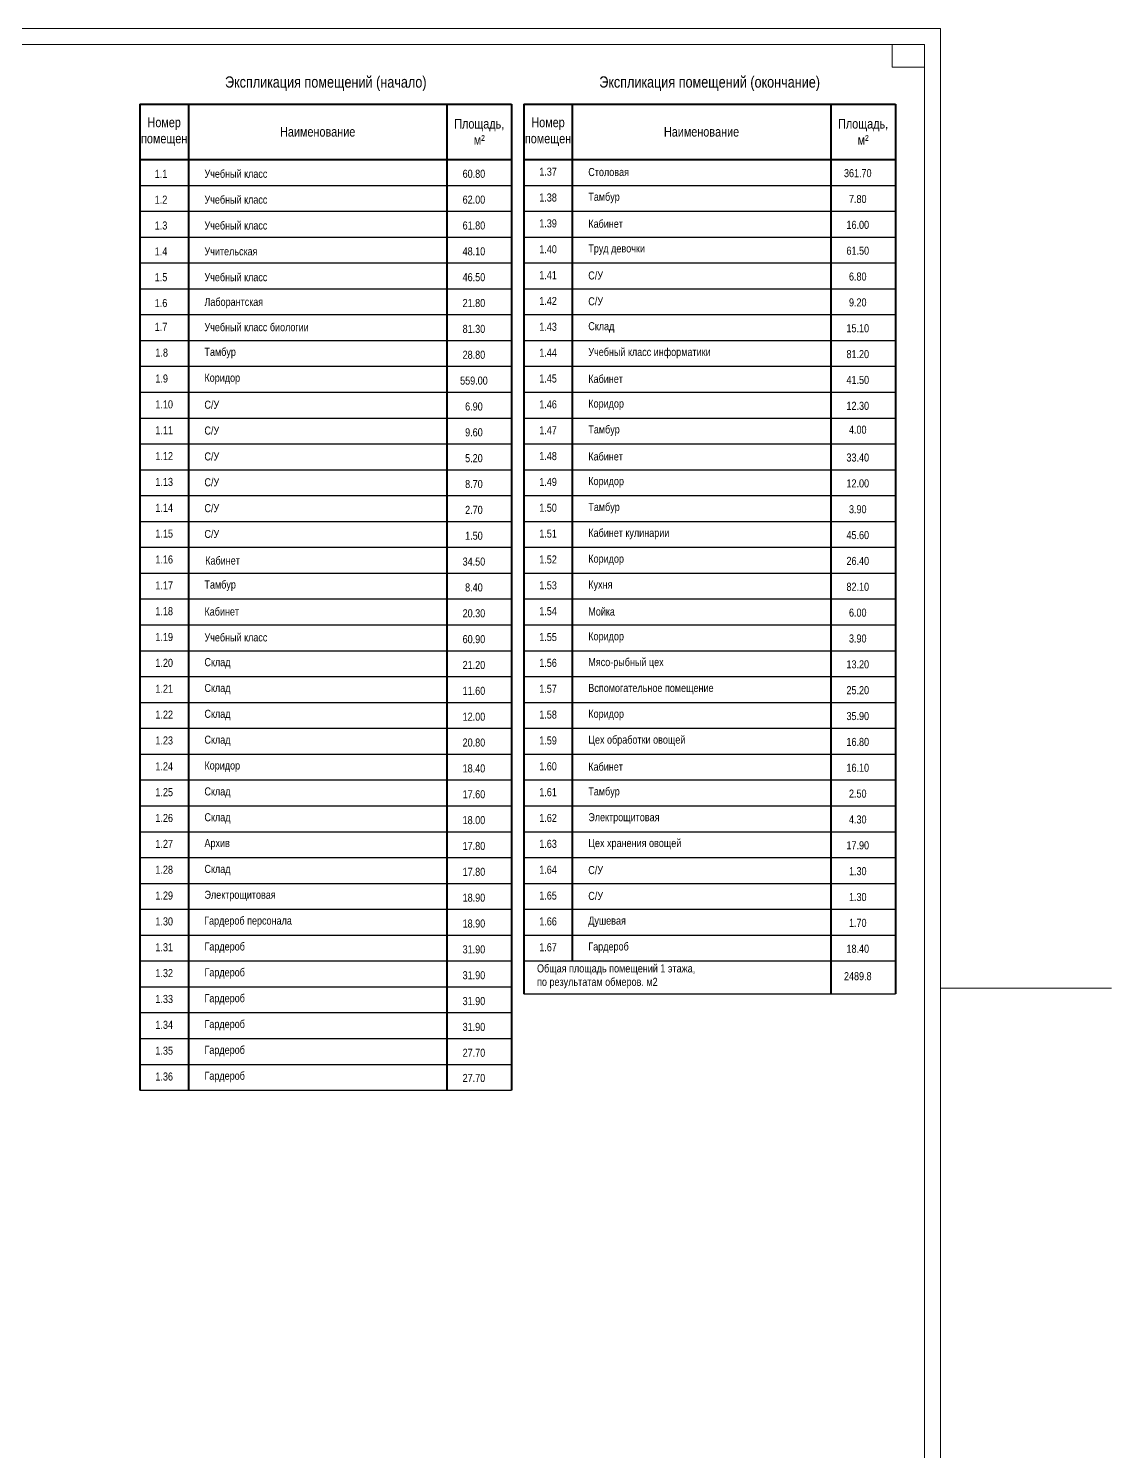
# Model space of a CAD drawing. Header units: millimetres. Extents: x 1982 to 10001982, y -1005230 to 4320529.
# Drawn here: x 2298470 to 2331984, y 1276120 to 1320156 of the extents above; entities that cross this region are included whole.
import ezdxf

# ---------------------------------------------------------------- set-up
doc = ezdxf.new("R2010")
doc.units = ezdxf.units.MM
doc.layers.add('Level 50', color=7, linetype='Continuous', lineweight=0)
doc.layers.add('размеры оси', color=163, linetype='Continuous')
doc.styles.add('_ТАБЛИЧНЫЙ(1-100)', font='arial.ttf', dxfattribs={"width": 0.8, "height": 300})
doc.styles.add('_ТЕКСТОВЫЙ', font='arial.ttf', dxfattribs={"width": 0.8})

# ---------------------------------------------------------------- blocks, each defined once
blk = doc.blocks.new('*U49')
at = {"color": 7, "linetype": 'Continuous', "lineweight": 0}
blk.add_line((68.362, 0), (63.075, 0), dxfattribs=at)
at = {"color": 7, "linetype": 'Continuous', "lineweight": 0, "flags": 128}
blk.add_lwpolyline([(63.075, 29.7), (63.075, -29.7), (-63.075, -29.7), (-63.075, 29.7), (63.075, 29.7)], close=True, dxfattribs=at)
at = {"layer": 'Level 50', "color": 7, "linetype": 'Continuous', "lineweight": 13}
for p, q in [((62.575, 29.2), (-61.075, 29.2)), ((61.575, 29.2), (61.575, 28.5)), ((62.575, 29.2), (62.575, -29.2)), ((61.575, 28.5), (62.575, 28.5))]:
    blk.add_line(p, q, dxfattribs=at)

msp = doc.modelspace()

# ---------------------------------------------------------------- linework, layer by layer
at = {"color": 0, "linetype": 'ByBlock', "lineweight": 40}
for p, q in [((2301920.004, 1317813.859), (2313420.004, 1317813.859)), ((2301920.004, 1317813.859), (2301920.004, 1287301.432)), ((2303420.004, 1317813.859), (2303420.004, 1287301.432)), ((2311420.004, 1317813.859), (2311420.004, 1287301.432)), ((2313420.004, 1317813.859), (2313420.004, 1287301.432)), ((2313797.796, 1317813.859), (2325297.796, 1317813.859)), ((2313797.796, 1317813.859), (2313797.796, 1290285.47)), ((2315297.796, 1317813.859), (2315297.796, 1291301.432)), ((2323297.796, 1317813.859), (2323297.796, 1290285.47)), ((2325297.796, 1317813.859), (2325297.796, 1290285.47)), ((2301920.004, 1316101.432), (2313420.004, 1316101.432)), ((2313797.796, 1316101.432), (2325297.796, 1316101.432))]:
    msp.add_line(p, q, dxfattribs=at)
at = {"color": 0, "linetype": 'ByBlock', "lineweight": -2}
for p, q in [((2301920.004, 1315301.432), (2313420.004, 1315301.432)), ((2313797.796, 1315301.432), (2325297.796, 1315301.432)), ((2301920.004, 1314501.432), (2313420.004, 1314501.432)), ((2313797.796, 1314501.432), (2325297.796, 1314501.432)), ((2301920.004, 1313701.432), (2313420.004, 1313701.432)), ((2313797.796, 1313701.432), (2325297.796, 1313701.432)), ((2301920.004, 1312901.432), (2313420.004, 1312901.432)), ((2313797.796, 1312901.432), (2325297.796, 1312901.432)), ((2301920.004, 1312101.432), (2313420.004, 1312101.432)), ((2313797.796, 1312101.432), (2325297.796, 1312101.432)), ((2301920.004, 1311301.432), (2313420.004, 1311301.432)), ((2313797.796, 1311301.432), (2325297.796, 1311301.432)), ((2301920.004, 1310501.432), (2313420.004, 1310501.432)), ((2313797.796, 1310501.432), (2325297.796, 1310501.432)), ((2301920.004, 1309701.432), (2313420.004, 1309701.432)), ((2313797.796, 1309701.432), (2325297.796, 1309701.432)), ((2301920.004, 1308901.432), (2313420.004, 1308901.432)), ((2313797.796, 1308901.432), (2325297.796, 1308901.432)), ((2301920.004, 1308101.432), (2313420.004, 1308101.432)), ((2313797.796, 1308101.432), (2325297.796, 1308101.432)), ((2301920.004, 1307301.432), (2313420.004, 1307301.432)), ((2313797.796, 1307301.432), (2325297.796, 1307301.432)), ((2301920.004, 1306501.432), (2313420.004, 1306501.432)), ((2313797.796, 1306501.432), (2325297.796, 1306501.432)), ((2301920.004, 1305701.432), (2313420.004, 1305701.432)), ((2313797.796, 1305701.432), (2325297.796, 1305701.432)), ((2301920.004, 1304901.432), (2313420.004, 1304901.432)), ((2313797.796, 1304901.432), (2325297.796, 1304901.432)), ((2301920.004, 1304101.432), (2313420.004, 1304101.432)), ((2313797.796, 1304101.432), (2325297.796, 1304101.432)), ((2301920.004, 1303301.432), (2313420.004, 1303301.432)), ((2313797.796, 1303301.432), (2325297.796, 1303301.432)), ((2301920.004, 1302501.432), (2313420.004, 1302501.432)), ((2313797.796, 1302501.432), (2325297.796, 1302501.432)), ((2301920.004, 1301701.432), (2313420.004, 1301701.432)), ((2313797.796, 1301701.432), (2325297.796, 1301701.432)), ((2301920.004, 1300901.432), (2313420.004, 1300901.432)), ((2313797.796, 1300901.432), (2325297.796, 1300901.432)), ((2301920.004, 1300101.432), (2313420.004, 1300101.432)), ((2313797.796, 1300101.432), (2325297.796, 1300101.432)), ((2301920.004, 1299301.432), (2313420.004, 1299301.432)), ((2313797.796, 1299301.432), (2325297.796, 1299301.432)), ((2301920.004, 1298501.432), (2313420.004, 1298501.432)), ((2313797.796, 1298501.432), (2325297.796, 1298501.432)), ((2301920.004, 1297701.432), (2313420.004, 1297701.432)), ((2313797.796, 1297701.432), (2325297.796, 1297701.432)), ((2301920.004, 1296901.432), (2313420.004, 1296901.432)), ((2313797.796, 1296901.432), (2325297.796, 1296901.432)), ((2301920.004, 1296101.432), (2313420.004, 1296101.432)), ((2313797.796, 1296101.432), (2325297.796, 1296101.432)), ((2301920.004, 1295301.432), (2313420.004, 1295301.432)), ((2313797.796, 1295301.432), (2325297.796, 1295301.432)), ((2301920.004, 1294501.432), (2313420.004, 1294501.432)), ((2313797.796, 1294501.432), (2325297.796, 1294501.432)), ((2301920.004, 1293701.432), (2313420.004, 1293701.432)), ((2313797.796, 1293701.432), (2325297.796, 1293701.432)), ((2301920.004, 1292901.432), (2313420.004, 1292901.432)), ((2313797.796, 1292901.432), (2325297.796, 1292901.432)), ((2301920.004, 1292101.432), (2313420.004, 1292101.432)), ((2313797.796, 1292101.432), (2325297.796, 1292101.432)), ((2301920.004, 1291301.432), (2313420.004, 1291301.432)), ((2313797.796, 1291301.432), (2325297.796, 1291301.432)), ((2301920.004, 1290501.432), (2313420.004, 1290501.432)), ((2301920.004, 1289701.432), (2313420.004, 1289701.432)), ((2301920.004, 1288901.432), (2313420.004, 1288901.432)), ((2301920.004, 1288101.432), (2313420.004, 1288101.432))]:
    msp.add_line(p, q, dxfattribs=at)
at = {"layer": 'размеры оси', "color": 7, "lineweight": 30}
for p, q in [((2313797.796, 1290285.47), (2325297.796, 1290285.47)), ((2301920.004, 1287301.432), (2313420.004, 1287301.432))]:
    msp.add_line(p, q, dxfattribs=at)

# ---------------------------------------------------------------- block references
at = {"layer": 'Level 50', "color": 7, "linetype": 'Continuous', "lineweight": 13, "xscale": 1000, "yscale": 1000, "zscale": 1000}
msp.add_blockref('*U49', (2263621.875, 1290456.185), dxfattribs=at)

# ---------------------------------------------------------------- texts
at = {"color": 0, "linetype": 'ByBlock', "lineweight": -2, "attachment_point": 5}
for s, insert, char_height, width, style in [('Экспликация помещений (начало)', (2307670.004, 1318447.192), 350, 10900, '_ТЕКСТОВЫЙ'), ('Экспликация помещений (окончание)', (2319547.796, 1318447.192), 350, 10900, '_ТЕКСТОВЫЙ'), ('Номер помещен', (2302670.004, 1316957.645), 300, 1300, '_ТАБЛИЧНЫЙ(1-100)'), ('Площадь, м²', (2312420.004, 1316957.645), 300, 1800, '_ТАБЛИЧНЫЙ(1-100)'), ('Номер помещен', (2314547.796, 1316957.645), 300, 1300, '_ТАБЛИЧНЫЙ(1-100)'), ('Площадь, м²', (2324297.796, 1316957.645), 300, 1800, '_ТАБЛИЧНЫЙ(1-100)'), ('Наименование', (2307420.004, 1316957.645), 300, 7800, '_ТАБЛИЧНЫЙ(1-100)'), ('Наименование', (2319297.796, 1316957.645), 300, 7800, '_ТАБЛИЧНЫЙ(1-100)'), ('\\pxql;Учебный класс', (2310338.621, 1315657.891), 250, 12845.89456, '_ТАБЛИЧНЫЙ(1-100)'), ('\\pxql;1.37', (2318176.075, 1315723.204), 250, 7800, '_ТАБЛИЧНЫЙ(1-100)'), ('\\pxql;Столовая', (2322216.413, 1315711.748), 250, 12845.89456, '_ТАБЛИЧНЫЙ(1-100)'), ('361.70', (2324131.72, 1315677.883), 250, 7800, '_ТАБЛИЧНЫЙ(1-100)'), ('1.1', (2302572.361, 1315657.891), 250, 7800, '_ТАБЛИЧНЫЙ(1-100)'), ('60.80', (2312253.928, 1315657.891), 250, 7800, '_ТАБЛИЧНЫЙ(1-100)'), ('1.2', (2302572.361, 1314857.891), 250, 7800, '_ТАБЛИЧНЫЙ(1-100)'), ('\\pxql;Учебный класс', (2310338.621, 1314857.891), 250, 12845.89456, '_ТАБЛИЧНЫЙ(1-100)'), ('62.00', (2312253.928, 1314857.891), 250, 7800, '_ТАБЛИЧНЫЙ(1-100)'), ('\\pxql;1.38', (2318176.075, 1314923.204), 250, 7800, '_ТАБЛИЧНЫЙ(1-100)'), ('\\pxql;Тамбур', (2322216.413, 1314911.748), 250, 12845.89456, '_ТАБЛИЧНЫЙ(1-100)'), ('7.80', (2324131.72, 1314877.883), 250, 7800, '_ТАБЛИЧНЫЙ(1-100)'), ('1.3', (2302572.361, 1314057.891), 250, 7800, '_ТАБЛИЧНЫЙ(1-100)'), ('\\pxql;Учебный класс', (2310338.621, 1314057.891), 250, 12845.89456, '_ТАБЛИЧНЫЙ(1-100)'), ('61.80', (2312253.928, 1314057.891), 250, 7800, '_ТАБЛИЧНЫЙ(1-100)'), ('\\pxql;1.39', (2318176.075, 1314123.204), 250, 7800, '_ТАБЛИЧНЫЙ(1-100)'), ('\\pxql;Кабинет', (2322216.413, 1314111.748), 250, 12845.89456, '_ТАБЛИЧНЫЙ(1-100)'), ('16.00', (2324131.72, 1314077.883), 250, 7800, '_ТАБЛИЧНЫЙ(1-100)'), ('1.4', (2302572.361, 1313257.891), 250, 7800, '_ТАБЛИЧНЫЙ(1-100)'), ('\\pxql;Учительская', (2310338.621, 1313257.891), 250, 12845.89456, '_ТАБЛИЧНЫЙ(1-100)'), ('48.10', (2312253.928, 1313257.891), 250, 7800, '_ТАБЛИЧНЫЙ(1-100)'), ('\\pxql;1.40', (2318176.075, 1313323.204), 250, 7800, '_ТАБЛИЧНЫЙ(1-100)'), ('\\pxql;Труд девочки', (2322216.413, 1313311.748), 250, 12845.89456, '_ТАБЛИЧНЫЙ(1-100)'), ('61.50', (2324131.72, 1313277.883), 250, 7800, '_ТАБЛИЧНЫЙ(1-100)'), ('1.5', (2302572.361, 1312457.891), 250, 7800, '_ТАБЛИЧНЫЙ(1-100)'), ('\\pxql;Учебный класс', (2310338.621, 1312457.891), 250, 12845.89456, '_ТАБЛИЧНЫЙ(1-100)'), ('46.50', (2312253.928, 1312457.891), 250, 7800, '_ТАБЛИЧНЫЙ(1-100)'), ('\\pxql;1.41', (2318176.075, 1312523.204), 250, 7800, '_ТАБЛИЧНЫЙ(1-100)'), ('\\pxql;С/У', (2322216.413, 1312511.748), 250, 12845.89456, '_ТАБЛИЧНЫЙ(1-100)'), ('6.80', (2324131.72, 1312477.883), 250, 7800, '_ТАБЛИЧНЫЙ(1-100)'), ('\\pxql;Лаборантская', (2310338.621, 1311657.891), 250, 12845.89456, '_ТАБЛИЧНЫЙ(1-100)'), ('\\pxql;1.42', (2318176.075, 1311723.204), 250, 7800, '_ТАБЛИЧНЫЙ(1-100)'), ('\\pxql;С/У', (2322216.413, 1311711.748), 250, 12845.89456, '_ТАБЛИЧНЫЙ(1-100)'), ('1.6', (2302572.361, 1311657.891), 250, 7800, '_ТАБЛИЧНЫЙ(1-100)'), ('21.80', (2312253.928, 1311657.891), 250, 7800, '_ТАБЛИЧНЫЙ(1-100)'), ('9.20', (2324131.72, 1311677.883), 250, 7800, '_ТАБЛИЧНЫЙ(1-100)'), ('1.7', (2302572.361, 1310923.204), 250, 7800, '_ТАБЛИЧНЫЙ(1-100)'), ('\\pxql;Учебный класс биологии', (2310338.621, 1310911.748), 250, 12845.89456, '_ТАБЛИЧНЫЙ(1-100)'), ('81.30', (2312253.928, 1310857.891), 250, 7800, '_ТАБЛИЧНЫЙ(1-100)'), ('\\pxql;1.43', (2318176.075, 1310923.204), 250, 7800, '_ТАБЛИЧНЫЙ(1-100)'), ('\\pxql;Склад', (2322216.413, 1310907.73), 250, 12845.89456, '_ТАБЛИЧНЫЙ(1-100)'), ('15.10', (2324131.72, 1310877.883), 250, 7800, '_ТАБЛИЧНЫЙ(1-100)'), ('\\pxql;1.8', (2306298.282, 1310123.204), 250, 7800, '_ТАБЛИЧНЫЙ(1-100)'), ('\\pxql;Тамбур', (2310338.621, 1310111.748), 250, 12845.89456, '_ТАБЛИЧНЫЙ(1-100)'), ('28.80', (2312253.928, 1310057.891), 250, 7800, '_ТАБЛИЧНЫЙ(1-100)'), ('\\pxql;1.44', (2318176.075, 1310123.204), 250, 7800, '_ТАБЛИЧНЫЙ(1-100)'), ('\\pxql;Учебный класс информатики', (2322216.413, 1310107.73), 250, 12845.89456, '_ТАБЛИЧНЫЙ(1-100)'), ('81.20', (2324131.72, 1310077.883), 250, 7800, '_ТАБЛИЧНЫЙ(1-100)'), ('\\pxql;1.9', (2306298.282, 1309323.204), 250, 7800, '_ТАБЛИЧНЫЙ(1-100)'), ('\\pxql;Коридор', (2310338.621, 1309311.748), 250, 12845.89456, '_ТАБЛИЧНЫЙ(1-100)'), ('559.00', (2312253.928, 1309257.891), 250, 7800, '_ТАБЛИЧНЫЙ(1-100)'), ('\\pxql;1.45', (2318176.075, 1309323.204), 250, 7800, '_ТАБЛИЧНЫЙ(1-100)'), ('\\pxql;Кабинет', (2322216.413, 1309311.748), 250, 12845.89456, '_ТАБЛИЧНЫЙ(1-100)'), ('41.50', (2324131.72, 1309277.883), 250, 7800, '_ТАБЛИЧНЫЙ(1-100)'), ('\\pxql;1.10', (2306298.282, 1308523.204), 250, 7800, '_ТАБЛИЧНЫЙ(1-100)'), ('\\pxql;С/У', (2310338.621, 1308511.748), 250, 12845.89456, '_ТАБЛИЧНЫЙ(1-100)'), ('6.90', (2312253.928, 1308457.891), 250, 7800, '_ТАБЛИЧНЫЙ(1-100)'), ('\\pxql;1.46', (2318176.075, 1308523.204), 250, 7800, '_ТАБЛИЧНЫЙ(1-100)'), ('\\pxql;Коридор', (2322216.413, 1308511.748), 250, 12845.89456, '_ТАБЛИЧНЫЙ(1-100)'), ('12.30', (2324131.72, 1308477.883), 250, 7800, '_ТАБЛИЧНЫЙ(1-100)'), ('\\pxql;Тамбур', (2322216.413, 1307711.748), 250, 12845.89456, '_ТАБЛИЧНЫЙ(1-100)'), ('4.00', (2324131.72, 1307738.603), 250, 7800, '_ТАБЛИЧНЫЙ(1-100)'), ('\\pxql;1.11', (2306298.282, 1307723.204), 250, 7800, '_ТАБЛИЧНЫЙ(1-100)'), ('\\pxql;С/У', (2310338.621, 1307711.748), 250, 12845.89456, '_ТАБЛИЧНЫЙ(1-100)'), ('9.60', (2312253.928, 1307657.891), 250, 7800, '_ТАБЛИЧНЫЙ(1-100)'), ('\\pxql;1.47', (2318176.075, 1307723.204), 250, 7800, '_ТАБЛИЧНЫЙ(1-100)'), ('\\pxql;1.12', (2306298.282, 1306923.204), 250, 7800, '_ТАБЛИЧНЫЙ(1-100)'), ('\\pxql;С/У', (2310338.621, 1306911.748), 250, 12845.89456, '_ТАБЛИЧНЫЙ(1-100)'), ('5.20', (2312253.928, 1306857.891), 250, 7800, '_ТАБЛИЧНЫЙ(1-100)'), ('\\pxql;1.48', (2318176.075, 1306923.204), 250, 7800, '_ТАБЛИЧНЫЙ(1-100)'), ('\\pxql;Кабинет', (2322216.413, 1306911.748), 250, 12845.89456, '_ТАБЛИЧНЫЙ(1-100)'), ('33.40', (2324131.72, 1306877.883), 250, 7800, '_ТАБЛИЧНЫЙ(1-100)'), ('\\pxql;1.13', (2306298.282, 1306123.204), 250, 7800, '_ТАБЛИЧНЫЙ(1-100)'), ('\\pxql;С/У', (2310338.621, 1306111.748), 250, 12845.89456, '_ТАБЛИЧНЫЙ(1-100)'), ('8.70', (2312253.928, 1306057.891), 250, 7800, '_ТАБЛИЧНЫЙ(1-100)'), ('\\pxql;1.49', (2318176.075, 1306123.204), 250, 7800, '_ТАБЛИЧНЫЙ(1-100)'), ('\\pxql;Коридор', (2322216.413, 1306111.748), 250, 12845.89456, '_ТАБЛИЧНЫЙ(1-100)'), ('12.00', (2324131.72, 1306077.883), 250, 7800, '_ТАБЛИЧНЫЙ(1-100)'), ('\\pxql;1.14', (2306298.282, 1305323.204), 250, 7800, '_ТАБЛИЧНЫЙ(1-100)'), ('\\pxql;С/У', (2310338.621, 1305311.748), 250, 12845.89456, '_ТАБЛИЧНЫЙ(1-100)'), ('2.70', (2312253.928, 1305257.891), 250, 7800, '_ТАБЛИЧНЫЙ(1-100)'), ('\\pxql;1.50', (2318176.075, 1305323.204), 250, 7800, '_ТАБЛИЧНЫЙ(1-100)'), ('\\pxql;Тамбур', (2322216.413, 1305311.748), 250, 12845.89456, '_ТАБЛИЧНЫЙ(1-100)'), ('3.90', (2324131.72, 1305277.883), 250, 7800, '_ТАБЛИЧНЫЙ(1-100)'), ('\\pxql;1.15', (2306298.282, 1304523.204), 250, 7800, '_ТАБЛИЧНЫЙ(1-100)'), ('\\pxql;С/У', (2310338.621, 1304511.748), 250, 12845.89456, '_ТАБЛИЧНЫЙ(1-100)'), ('1.50', (2312253.928, 1304457.891), 250, 7800, '_ТАБЛИЧНЫЙ(1-100)'), ('\\pxql;1.51', (2318176.075, 1304523.204), 250, 7800, '_ТАБЛИЧНЫЙ(1-100)'), ('\\pxql;Кабинет кулинарии', (2322216.413, 1304511.748), 250, 12845.89456, '_ТАБЛИЧНЫЙ(1-100)'), ('45.60', (2324131.72, 1304477.883), 250, 7800, '_ТАБЛИЧНЫЙ(1-100)'), ('\\pxql;1.16', (2306298.282, 1303723.204), 250, 7800, '_ТАБЛИЧНЫЙ(1-100)'), ('\\H1x;\\W0.8;Кабинет', (2304476.196, 1303689.786), 250, 12845.89456, '_ТАБЛИЧНЫЙ(1-100)'), ('34.50', (2312253.928, 1303657.891), 250, 7800, '_ТАБЛИЧНЫЙ(1-100)'), ('\\pxql;1.52', (2318176.075, 1303723.204), 250, 7800, '_ТАБЛИЧНЫЙ(1-100)'), ('\\pxql;Коридор', (2322216.413, 1303711.748), 250, 12845.89456, '_ТАБЛИЧНЫЙ(1-100)'), ('26.40', (2324131.72, 1303677.883), 250, 7800, '_ТАБЛИЧНЫЙ(1-100)'), ('\\pxql;1.17', (2306298.282, 1302923.204), 250, 7800, '_ТАБЛИЧНЫЙ(1-100)'), ('\\pxql;Тамбур', (2310338.621, 1302911.748), 250, 12845.89456, '_ТАБЛИЧНЫЙ(1-100)'), ('\\pxql;1.53', (2318176.075, 1302923.204), 250, 7800, '_ТАБЛИЧНЫЙ(1-100)'), ('\\pxql;Кухня', (2322216.413, 1302911.748), 250, 12845.89456, '_ТАБЛИЧНЫЙ(1-100)'), ('8.40', (2312253.928, 1302857.891), 250, 7800, '_ТАБЛИЧНЫЙ(1-100)'), ('82.10', (2324131.72, 1302877.883), 250, 7800, '_ТАБЛИЧНЫЙ(1-100)'), ('\\pxql;1.18', (2306298.282, 1302123.204), 250, 7800, '_ТАБЛИЧНЫЙ(1-100)'), ('\\pxql;Кабинет', (2310338.621, 1302111.748), 250, 12845.89456, '_ТАБЛИЧНЫЙ(1-100)'), ('20.30', (2312253.928, 1302057.891), 250, 7800, '_ТАБЛИЧНЫЙ(1-100)'), ('\\pxql;1.54', (2318176.075, 1302123.204), 250, 7800, '_ТАБЛИЧНЫЙ(1-100)'), ('\\pxql;Мойка', (2322216.413, 1302111.748), 250, 12845.89456, '_ТАБЛИЧНЫЙ(1-100)'), ('6.00', (2324131.72, 1302077.883), 250, 7800, '_ТАБЛИЧНЫЙ(1-100)'), ('\\pxql;1.19', (2306298.282, 1301323.204), 250, 7800, '_ТАБЛИЧНЫЙ(1-100)'), ('\\pxql;Учебный класс', (2310338.621, 1301311.748), 250, 12845.89456, '_ТАБЛИЧНЫЙ(1-100)'), ('60.90', (2312253.928, 1301257.891), 250, 7800, '_ТАБЛИЧНЫЙ(1-100)'), ('\\pxql;1.55', (2318176.075, 1301323.204), 250, 7800, '_ТАБЛИЧНЫЙ(1-100)'), ('\\pxql;Коридор', (2322216.413, 1301311.748), 250, 12845.89456, '_ТАБЛИЧНЫЙ(1-100)'), ('3.90', (2324131.72, 1301277.883), 250, 7800, '_ТАБЛИЧНЫЙ(1-100)'), ('\\pxql;1.20', (2306298.282, 1300523.204), 250, 7800, '_ТАБЛИЧНЫЙ(1-100)'), ('\\pxql;Склад', (2310338.621, 1300511.748), 250, 12845.89456, '_ТАБЛИЧНЫЙ(1-100)'), ('21.20', (2312253.928, 1300457.891), 250, 7800, '_ТАБЛИЧНЫЙ(1-100)'), ('\\pxql;1.56', (2318176.075, 1300523.204), 250, 7800, '_ТАБЛИЧНЫЙ(1-100)'), ('\\pxql;Мясо-рыбный цех', (2322216.413, 1300511.748), 250, 12845.89456, '_ТАБЛИЧНЫЙ(1-100)'), ('13.20', (2324131.72, 1300477.883), 250, 7800, '_ТАБЛИЧНЫЙ(1-100)'), ('\\pxql;1.21', (2306298.282, 1299723.204), 250, 7800, '_ТАБЛИЧНЫЙ(1-100)'), ('\\pxql;Склад', (2310338.621, 1299711.748), 250, 12845.89456, '_ТАБЛИЧНЫЙ(1-100)'), ('11.60', (2312253.928, 1299657.891), 250, 7800, '_ТАБЛИЧНЫЙ(1-100)'), ('\\pxql;1.57', (2318176.075, 1299723.204), 250, 7800, '_ТАБЛИЧНЫЙ(1-100)'), ('\\pxql;Вспомогательное помещение', (2322216.413, 1299711.748), 250, 12845.89456, '_ТАБЛИЧНЫЙ(1-100)'), ('25.20', (2324131.72, 1299677.883), 250, 7800, '_ТАБЛИЧНЫЙ(1-100)'), ('\\pxql;Склад', (2310338.621, 1298911.748), 250, 12845.89456, '_ТАБЛИЧНЫЙ(1-100)'), ('\\pxql;Коридор', (2322216.413, 1298911.748), 250, 12845.89456, '_ТАБЛИЧНЫЙ(1-100)'), ('\\pxql;1.22', (2306298.282, 1298923.204), 250, 7800, '_ТАБЛИЧНЫЙ(1-100)'), ('12.00', (2312253.928, 1298857.891), 250, 7800, '_ТАБЛИЧНЫЙ(1-100)'), ('\\pxql;1.58', (2318176.075, 1298923.204), 250, 7800, '_ТАБЛИЧНЫЙ(1-100)'), ('35.90', (2324131.72, 1298877.883), 250, 7800, '_ТАБЛИЧНЫЙ(1-100)'), ('\\pxql;1.23', (2306298.282, 1298123.204), 250, 7800, '_ТАБЛИЧНЫЙ(1-100)'), ('\\pxql;Склад', (2310338.621, 1298111.748), 250, 12845.89456, '_ТАБЛИЧНЫЙ(1-100)'), ('20.80', (2312253.928, 1298057.891), 250, 7800, '_ТАБЛИЧНЫЙ(1-100)'), ('\\pxql;1.59', (2318176.075, 1298123.204), 250, 7800, '_ТАБЛИЧНЫЙ(1-100)'), ('\\pxql;Цех обработки овощей', (2322216.413, 1298111.748), 250, 12845.89456, '_ТАБЛИЧНЫЙ(1-100)'), ('16.80', (2324131.72, 1298077.883), 250, 7800, '_ТАБЛИЧНЫЙ(1-100)'), ('\\pxql;1.24', (2306298.282, 1297323.204), 250, 7800, '_ТАБЛИЧНЫЙ(1-100)'), ('\\pxql;Коридор', (2310338.621, 1297311.748), 250, 12845.89456, '_ТАБЛИЧНЫЙ(1-100)'), ('18.40', (2312253.928, 1297257.891), 250, 7800, '_ТАБЛИЧНЫЙ(1-100)'), ('\\pxql;1.60', (2318176.075, 1297323.204), 250, 7800, '_ТАБЛИЧНЫЙ(1-100)'), ('\\pxql;Кабинет', (2322216.413, 1297311.748), 250, 12845.89456, '_ТАБЛИЧНЫЙ(1-100)'), ('16.10', (2324131.72, 1297277.883), 250, 7800, '_ТАБЛИЧНЫЙ(1-100)'), ('\\pxql;1.25', (2306298.282, 1296523.204), 250, 7800, '_ТАБЛИЧНЫЙ(1-100)'), ('\\pxql;Склад', (2310338.621, 1296511.748), 250, 12845.89456, '_ТАБЛИЧНЫЙ(1-100)'), ('17.60', (2312253.928, 1296457.891), 250, 7800, '_ТАБЛИЧНЫЙ(1-100)'), ('\\pxql;1.61', (2318176.075, 1296523.204), 250, 7800, '_ТАБЛИЧНЫЙ(1-100)'), ('\\pxql;Тамбур', (2322216.413, 1296511.748), 250, 12845.89456, '_ТАБЛИЧНЫЙ(1-100)'), ('2.50', (2324131.72, 1296477.883), 250, 7800, '_ТАБЛИЧНЫЙ(1-100)'), ('\\pxql;1.26', (2306298.282, 1295723.204), 250, 7800, '_ТАБЛИЧНЫЙ(1-100)'), ('\\pxql;Склад', (2310338.621, 1295711.748), 250, 12845.89456, '_ТАБЛИЧНЫЙ(1-100)'), ('18.00', (2312253.928, 1295657.891), 250, 7800, '_ТАБЛИЧНЫЙ(1-100)'), ('\\pxql;1.62', (2318176.075, 1295723.204), 250, 7800, '_ТАБЛИЧНЫЙ(1-100)'), ('\\pxql;Электрощитовая', (2322216.413, 1295711.748), 250, 12845.89456, '_ТАБЛИЧНЫЙ(1-100)'), ('4.30', (2324131.72, 1295677.883), 250, 7800, '_ТАБЛИЧНЫЙ(1-100)'), ('\\pxql;1.27', (2306298.282, 1294923.204), 250, 7800, '_ТАБЛИЧНЫЙ(1-100)'), ('\\pxql;Архив', (2310338.621, 1294911.748), 250, 12845.89456, '_ТАБЛИЧНЫЙ(1-100)'), ('17.80', (2312253.928, 1294857.891), 250, 7800, '_ТАБЛИЧНЫЙ(1-100)'), ('\\pxql;1.63', (2318176.075, 1294923.204), 250, 7800, '_ТАБЛИЧНЫЙ(1-100)'), ('\\pxql;Цех хранения овощей', (2322216.413, 1294911.748), 250, 12845.89456, '_ТАБЛИЧНЫЙ(1-100)'), ('17.90', (2324131.72, 1294877.883), 250, 7800, '_ТАБЛИЧНЫЙ(1-100)'), ('\\pxql;1.28', (2306298.282, 1294123.204), 250, 7800, '_ТАБЛИЧНЫЙ(1-100)'), ('\\pxql;Склад', (2310338.621, 1294111.748), 250, 12845.89456, '_ТАБЛИЧНЫЙ(1-100)'), ('\\pxql;1.64', (2318176.075, 1294123.204), 250, 7800, '_ТАБЛИЧНЫЙ(1-100)'), ('\\pxql;С/У', (2322216.413, 1294111.748), 250, 12845.89456, '_ТАБЛИЧНЫЙ(1-100)'), ('17.80', (2312253.928, 1294057.891), 250, 7800, '_ТАБЛИЧНЫЙ(1-100)'), ('1.30', (2324131.72, 1294077.883), 250, 7800, '_ТАБЛИЧНЫЙ(1-100)'), ('\\pxql;1.29', (2306298.282, 1293323.204), 250, 7800, '_ТАБЛИЧНЫЙ(1-100)'), ('\\pxql;Электрощитовая', (2310338.621, 1293311.748), 250, 12845.89456, '_ТАБЛИЧНЫЙ(1-100)'), ('18.90', (2312253.928, 1293257.891), 250, 7800, '_ТАБЛИЧНЫЙ(1-100)'), ('\\pxql;1.65', (2318176.075, 1293323.204), 250, 7800, '_ТАБЛИЧНЫЙ(1-100)'), ('\\pxql;С/У', (2322216.413, 1293311.748), 250, 12845.89456, '_ТАБЛИЧНЫЙ(1-100)'), ('1.30', (2324131.72, 1293277.883), 250, 7800, '_ТАБЛИЧНЫЙ(1-100)'), ('\\pxql;1.30', (2306298.282, 1292523.204), 250, 7800, '_ТАБЛИЧНЫЙ(1-100)'), ('\\pxql;Гардероб персонала', (2310329.731, 1292511.748), 250, 12845.89456, '_ТАБЛИЧНЫЙ(1-100)'), ('18.90', (2312253.928, 1292457.891), 250, 7800, '_ТАБЛИЧНЫЙ(1-100)'), ('\\pxql;1.66', (2318176.075, 1292523.204), 250, 7800, '_ТАБЛИЧНЫЙ(1-100)'), ('\\pxql;Душевая', (2322216.413, 1292511.748), 250, 12845.89456, '_ТАБЛИЧНЫЙ(1-100)'), ('1.70', (2324131.72, 1292477.883), 250, 7800, '_ТАБЛИЧНЫЙ(1-100)'), ('\\pxql;1.31', (2306298.282, 1291723.204), 250, 7800, '_ТАБЛИЧНЫЙ(1-100)'), ('\\pxql;Гардероб', (2310338.621, 1291711.748), 250, 12845.89456, '_ТАБЛИЧНЫЙ(1-100)'), ('31.90', (2312253.928, 1291657.891), 250, 7800, '_ТАБЛИЧНЫЙ(1-100)'), ('\\pxql;1.67', (2318176.075, 1291723.204), 250, 7800, '_ТАБЛИЧНЫЙ(1-100)'), ('\\pxql;Гардероб', (2322216.413, 1291711.748), 250, 12845.89456, '_ТАБЛИЧНЫЙ(1-100)'), ('18.40', (2324131.72, 1291677.883), 250, 7800, '_ТАБЛИЧНЫЙ(1-100)'), ('\\pxql;Общая площадь помещений 1 этажа, \\Pпо результатам обмеров. м2', (2320630.086, 1290824.751), 250, 12845.89456, '_ТАБЛИЧНЫЙ(1-100)'), ('\\pxql;1.32', (2306298.282, 1290923.204), 250, 7800, '_ТАБЛИЧНЫЙ(1-100)'), ('\\pxql;Гардероб', (2310338.621, 1290911.748), 250, 12845.89456, '_ТАБЛИЧНЫЙ(1-100)'), ('31.90', (2312253.928, 1290857.891), 250, 7800, '_ТАБЛИЧНЫЙ(1-100)'), ('2489.8', (2324131.72, 1290828.657), 250, 7800, '_ТАБЛИЧНЫЙ(1-100)'), ('\\pxql;1.33', (2306298.282, 1290123.204), 250, 7800, '_ТАБЛИЧНЫЙ(1-100)'), ('\\pxql;Гардероб', (2310338.621, 1290111.748), 250, 12845.89456, '_ТАБЛИЧНЫЙ(1-100)'), ('31.90', (2312253.928, 1290057.891), 250, 7800, '_ТАБЛИЧНЫЙ(1-100)'), ('\\pxql;1.34', (2306298.282, 1289323.204), 250, 7800, '_ТАБЛИЧНЫЙ(1-100)'), ('\\pxql;Гардероб', (2310338.621, 1289311.748), 250, 12845.89456, '_ТАБЛИЧНЫЙ(1-100)'), ('31.90', (2312253.928, 1289257.891), 250, 7800, '_ТАБЛИЧНЫЙ(1-100)'), ('\\pxql;1.35', (2306298.282, 1288523.204), 250, 7800, '_ТАБЛИЧНЫЙ(1-100)'), ('\\pxql;Гардероб', (2310338.621, 1288511.748), 250, 12845.89456, '_ТАБЛИЧНЫЙ(1-100)'), ('27.70', (2312253.928, 1288457.891), 250, 7800, '_ТАБЛИЧНЫЙ(1-100)'), ('\\pxql;1.36', (2306298.282, 1287723.204), 250, 7800, '_ТАБЛИЧНЫЙ(1-100)'), ('\\pxql;Гардероб', (2310338.621, 1287711.748), 250, 12845.89456, '_ТАБЛИЧНЫЙ(1-100)'), ('27.70', (2312253.928, 1287677.883), 250, 7800, '_ТАБЛИЧНЫЙ(1-100)')]:
    msp.add_mtext(s, dxfattribs=dict(at, insert=insert, char_height=char_height, width=width, style=style))

doc.saveas('drawing.dxf')
